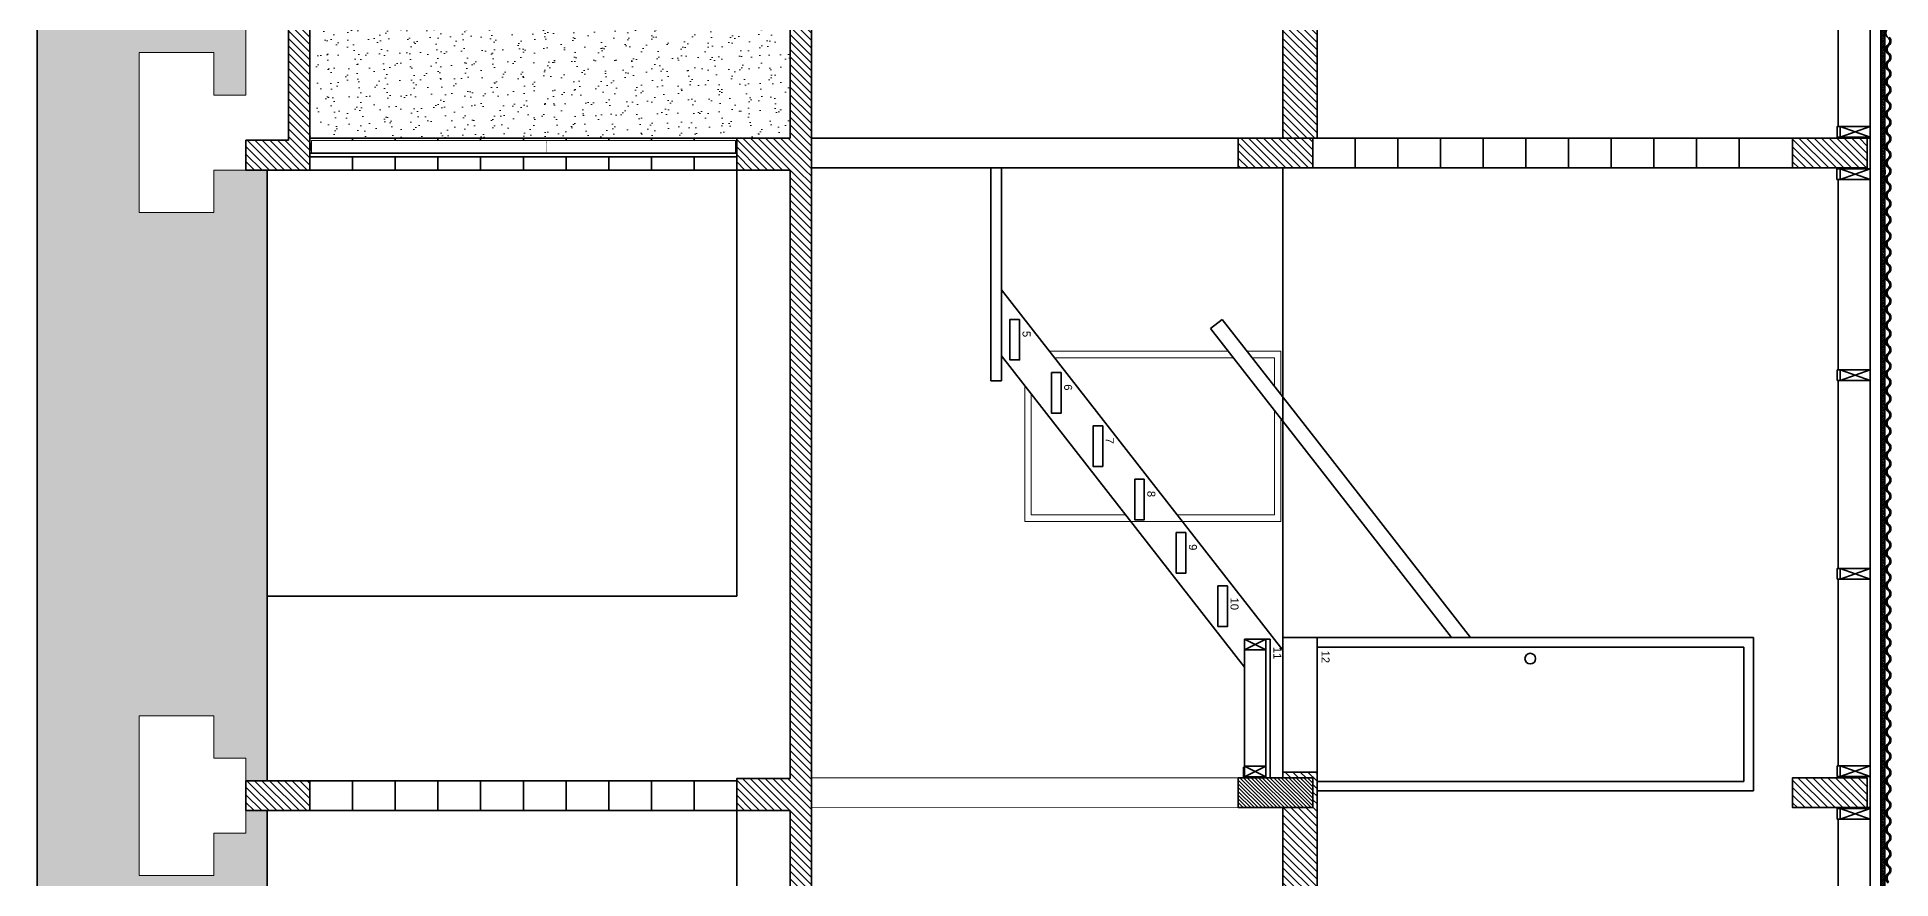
# Model space of a CAD drawing. Header units: inches. Extents: x -3567 to 1, y 2259 to 4439.
# Drawn here: x -883 to -14, y 3315 to 3710 of the extents above; entities that cross this region are included whole.
import ezdxf

# ---------------------------------------------------------------- set-up
doc = ezdxf.new("R2010")
doc.units = ezdxf.units.IN
doc.header["$MEASUREMENT"] = 0
for name, color, linetype, lineweight in [('A-ANNO-SYMB', 3, 'Continuous', 18), ('A-ANNO-TEXT', 3, 'Continuous', 18), ('A-ELEV-MBE1', 7, 'Continuous', 35), ('A-ELEV-PATT', 8, 'Continuous', 18), ('A-SECT-MCUT', 7, 'Continuous', 35), ('A-SECT-PATT', 8, 'Continuous', 18)]:
    doc.layers.add(name, color=color, linetype=linetype, lineweight=lineweight)
doc.styles.add('E-ARIAL', font='Arial.ttf')
pattern_1 = [(315, (-883.254, 4438.842), (1.767767, 1.767767), [])]
pattern_2 = [(270, (-1164.8266, 9146.234), (6.25, -3.125), [0, -6.25])]
pattern_3 = [(315, (-3212.5566, 4430.4461), (1.767767, 1.767767), [])]

msp = doc.modelspace()

# ---------------------------------------------------------------- hatches: boundary and pattern name
at = {"layer": 'A-SECT-MCUT'}
h = msp.add_hatch(dxfattribs=at)
h.set_pattern_fill('ANSI31', color=256, scale=20, angle=270)
h.set_pattern_definition(pattern_3)
h.paths.add_polyline_path([(-299.32, 3662.52), (-283.34, 3662.52), (-283.33, 3964.49), (-299.33, 3964.49), (-299.32, 3961.77), (-285.28, 3961.77), (-285.28, 3947.77), (-299.32, 3947.77)])
h = msp.add_hatch(dxfattribs=at)
h.set_pattern_fill('ANSI31', color=256, scale=20, angle=270)
h.set_pattern_definition(pattern_3)
h.paths.add_polyline_path([(-299.32, 3062.27), (-285.28, 3062.27), (-283.34, 3062.27), (-283.33, 3365.24), (-299.32, 3365.24), (-299.32, 3362.52), (-285.28, 3362.52), (-285.28, 3348.52), (-299.32, 3348.52)])
at = {"layer": 'A-SECT-PATT'}
h = msp.add_hatch(dxfattribs=at)
h.set_pattern_fill('DOTS', color=256, scale=100, angle=270, style=0)
h.set_pattern_definition(pattern_2)
h.paths.add_polyline_path([(-800.34, 3702.6), (-800.34, 3682.69), (-785.34, 3682.69), (-785.34, 3936.68), (-800.34, 3936.68), (-800.34, 3916.76), (-835.34, 3916.76), (-835.34, 3991.76), (-800.34, 3991.76), (-800.34, 3971.85), (-785.34, 3971.85), (-785.34, 4226.46), (-800.34, 4226.46), (-800.34, 4206.55), (-835.34, 4206.55), (-835.34, 4281.55), (-800.34, 4281.55), (-800.34, 4261.63), (-785.34, 4261.63), (-785.34, 4261.77), (-775.34, 4261.77), (-775.34, 4438.84), (-883.25, 4438.84), (-883.25, 3391.66), (-835.34, 3391.66), (-800.34, 3391.66), (-800.34, 3371.74), (-785.34, 3371.74), (-785.34, 3361.16), (-775.34, 3361.16), (-775.34, 3647.52), (-785.34, 3647.52), (-800.34, 3647.52), (-800.34, 3627.6), (-835.34, 3627.6), (-835.34, 3702.6)])
h = msp.add_hatch(dxfattribs=at)
h.set_pattern_fill('ANSI31', color=256, scale=20, angle=270, style=0)
h.set_pattern_definition(pattern_1)
h.paths.add_polyline_path([(-755.34, 3647.52), (-755.34, 3661.52), (-755.34, 3946.76), (-755.34, 3961.68), (-755.34, 4247.77), (-755.34, 4261.77), (-785.34, 4261.77), (-785.34, 4247.77), (-765.34, 4247.77), (-765.34, 3961.68), (-785.34, 3961.68), (-785.34, 3946.76), (-765.34, 3946.76), (-765.34, 3661.52), (-785.34, 3661.52), (-785.34, 3647.52)])
h = msp.add_hatch(dxfattribs=at)
h.set_pattern_fill('ANSI31', color=256, scale=20, angle=270, style=0)
h.set_pattern_definition(pattern_1)
h.paths.add_polyline_path([(-530.34, 4247.77), (-530.34, 3961.76), (-555.34, 3961.76), (-555.34, 3946.76), (-530.34, 3946.76), (-530.34, 3662.52), (-555.34, 3662.52), (-555.34, 3647.52), (-520.34, 3647.52), (-520.34, 3662.52), (-520.34, 4128.07), (-520.34, 4261.77), (-555.34, 4261.77), (-555.34, 4247.77)])
h = msp.add_hatch(dxfattribs=at)
h.set_pattern_fill('ANSI31', color=256, scale=5, angle=270)
h.set_pattern_definition([(315, (-2271.4337, 6818.8391), (0.44194174, 0.44194174), [])])
h.paths.add_polyline_path([(-18.62, 2448.27), (-17.12, 2448.27), (-17.12, 2748.31), (-17.12, 4261.77), (-18.62, 4261.77)])
h = msp.add_hatch(dxfattribs=at)
h.set_pattern_fill('AR-SAND', color=256, scale=5, angle=270, style=0)
h.set_pattern_definition([(307.5, (-883.254, 4438.842), (9.63412, 0.31497), [0, -7.6, 0, -8.5, 0, -8.125]), (277.5, (-883.254, 4438.842), (14.11073, -8.84888), [0, -4.1, 0, -6.85, 0, -2.625]), (237.5, (-883.254, 4444.992), (0.028295, -15.57071), [0, -2.5, 0, -9, 0, -11.75]), (227.5, (-883.254, 4444.992), (4.38838, -15.03063), [0, -1.25, 0, -5.9, 0, -6.75])])
h.paths.add_polyline_path([(-575.34, 3662.52), (-555.34, 3662.52), (-530.34, 3662.52), (-530.34, 3795.77), (-755.34, 3795.77), (-755.34, 3790.27), (-754.96, 3790.27), (-550.46, 3790.27), (-550.46, 3718.27), (-754.96, 3718.27), (-755.34, 3718.27), (-755.34, 3662.52), (-735.34, 3662.52), (-715.34, 3662.52), (-695.34, 3662.52), (-675.34, 3662.52), (-655.34, 3662.52), (-635.34, 3662.52), (-615.34, 3662.52)])
h = msp.add_hatch(dxfattribs=at)
h.set_pattern_fill('ANSI31', color=256, scale=20, angle=270, style=0)
h.set_pattern_definition(pattern_1)
h.paths.add_polyline_path([(-25.43, 3648.52), (-25.43, 3662.52), (-60.43, 3662.52), (-60.43, 3648.52)])
h.paths.add_polyline_path([(-285.28, 3648.52), (-285.28, 3662.52), (-320.28, 3662.52), (-320.28, 3648.52)])
h.paths.add_polyline_path([(-285.28, 3348.52), (-285.28, 3362.52), (-320.28, 3362.52), (-320.28, 3348.52)])
h.paths.add_polyline_path([(-25.43, 3348.55), (-25.43, 3362.55), (-60.43, 3362.55), (-60.43, 3348.55)])
h = msp.add_hatch(dxfattribs=at)
h.set_pattern_fill('ANSI31', color=256, scale=20, angle=270, style=0)
h.set_pattern_definition(pattern_1)
h.paths.add_polyline_path([(-520.34, 3047.27), (-520.34, 3062.27), (-520.34, 3647.52), (-530.34, 3647.52), (-530.34, 3362.16), (-555.34, 3362.16), (-555.34, 3347.16), (-530.34, 3347.16), (-530.34, 3062.27), (-555.34, 3062.27), (-555.34, 3047.27)])
h = msp.add_hatch(dxfattribs=at)
h.set_pattern_fill('DOTS', color=256, scale=100, angle=270, style=0)
h.set_pattern_definition(pattern_2)
h.paths.add_polyline_path([(-775.34, 2259.4), (-775.34, 2448.27), (-785.34, 2448.27), (-800.34, 2448.27), (-800.34, 2428.35), (-835.34, 2428.35), (-835.34, 2503.35), (-800.34, 2503.35), (-800.34, 2483.44), (-785.34, 2483.44), (-785.34, 2736.69), (-800.34, 2736.69), (-800.34, 2716.77), (-835.34, 2716.77), (-835.34, 2791.77), (-800.34, 2791.77), (-800.34, 2771.85), (-785.34, 2771.85), (-785.34, 3026.1), (-800.34, 3026.1), (-800.34, 3006.19), (-835.34, 3006.19), (-835.34, 3081.19), (-800.34, 3081.19), (-800.34, 3061.27), (-785.34, 3061.27), (-775.34, 3061.27), (-775.34, 3347.16), (-785.34, 3347.16), (-785.34, 3336.57), (-800.34, 3336.57), (-800.34, 3316.66), (-835.34, 3316.66), (-835.34, 3391.66), (-883.25, 3391.66), (-883.25, 2259.4)])
h = msp.add_hatch(dxfattribs=at)
h.set_pattern_fill('STEEL', color=256, scale=2, angle=360, style=0)
h.set_pattern_definition([(135, (-3756.12821, -3130.84635), (0.176776695, 0.176776695), []), (135, (-3756.12821, -3130.72135), (0.176776695, 0.176776695), [])])
h.paths.add_polyline_path([(-317.78, 3367.52), (-317.28, 3367.52), (-317.28, 3363.02), (-312.78, 3363.02), (-312.78, 3362.52), (-317.78, 3362.52)])
h = msp.add_hatch(dxfattribs=at)
h.set_pattern_fill('ANSI31', color=256, scale=20, angle=270, style=0)
h.set_pattern_definition(pattern_1)
h.paths.add_polyline_path([(-755.34, 3347.16), (-755.34, 3361.16), (-785.34, 3361.16), (-785.34, 3347.16)])
h = msp.add_hatch(dxfattribs=at)
h.set_pattern_fill('ANSI31', color=256, scale=20, angle=270, style=0)
h.set_pattern_definition([(315, (-883.254, 3839.5915), (1.767767, 1.767767), [])])
h.paths.add_polyline_path([(-285.28, 3348.52), (-285.28, 3362.52), (-320.28, 3362.52), (-320.28, 3348.52)])

# ---------------------------------------------------------------- linework, layer by layer
at = {"layer": 'A-ANNO-SYMB', "ltscale": 0.003}
for p, q in [((-785.34, 3936.68), (-785.34, 3682.69)), ((-800.34, 3702.6), (-835.34, 3702.6)), ((-835.34, 3627.6), (-835.34, 3702.6)), ((-800.34, 3682.69), (-800.34, 3702.6)), ((-785.34, 3682.69), (-800.34, 3682.69)), ((-800.34, 3627.6), (-800.34, 3647.52)), ((-785.34, 3647.52), (-800.34, 3647.52)), ((-800.34, 3627.6), (-835.34, 3627.6)), ((-800.34, 3391.66), (-835.34, 3391.66)), ((-835.34, 3316.66), (-835.34, 3391.66)), ((-800.34, 3371.74), (-800.34, 3391.66)), ((-785.34, 3371.74), (-800.34, 3371.74)), ((-785.34, 3361.16), (-785.34, 3371.74)), ((-785.34, 3336.57), (-785.34, 3347.16)), ((-800.34, 3316.66), (-800.34, 3336.57)), ((-785.34, 3336.57), (-800.34, 3336.57)), ((-800.34, 3316.66), (-835.34, 3316.66))]:
    msp.add_line(p, q, dxfattribs=at)
at = {"layer": 'A-ANNO-SYMB'}
for p, q in [((-555.84, 3661.33), (-754.67, 3661.33)), ((-754.67, 3655.68), (-754.67, 3661.33)), ((-555.84, 3655.68), (-555.84, 3661.33)), ((-555.84, 3655.68), (-754.67, 3655.68))]:
    msp.add_line(p, q, dxfattribs=at)
at = {"layer": 'A-ELEV-MBE1'}
for p, q in [((-883.25, 4438.84), (-883.25, 2259.4)), ((-283.34, 3662.52), (-283.32, 4027.59)), ((-24.09, 3961.78), (-24.09, 3647.84)), ((-19.09, 3961.81), (-19.09, 3647.84)), ((-18.62, 3961.81), (-18.62, 3647.84)), ((-17.12, 3961.81), (-17.12, 3647.84)), ((-299.32, 3947.77), (-299.32, 3662.52)), ((-39.08, 3754.99), (-39.08, 3668)), ((-15.24, 3683.23), (-15.56, 3683.62)), ((-15.24, 3679.42), (-15.56, 3679.03)), ((-755.34, 3662.52), (-735.34, 3662.52)), ((-735.34, 3662.52), (-715.34, 3662.52)), ((-735.34, 3662.52), (-735.34, 3661.33)), ((-735.34, 3662.33), (-735.34, 3662.52)), ((-715.34, 3662.52), (-695.34, 3662.52)), ((-715.34, 3662.52), (-715.34, 3661.33)), ((-715.34, 3662.33), (-715.34, 3662.52)), ((-695.34, 3662.52), (-675.34, 3662.52)), ((-695.34, 3662.52), (-695.34, 3661.33)), ((-695.34, 3662.33), (-695.34, 3662.52)), ((-675.34, 3662.52), (-655.34, 3662.52)), ((-675.34, 3662.52), (-675.34, 3661.33)), ((-675.34, 3662.33), (-675.34, 3662.52)), ((-655.34, 3662.52), (-635.34, 3662.52)), ((-655.34, 3662.52), (-655.34, 3661.33)), ((-655.34, 3662.33), (-655.34, 3662.52)), ((-635.34, 3662.52), (-615.34, 3662.52)), ((-635.34, 3662.52), (-635.34, 3661.33)), ((-635.34, 3662.33), (-635.34, 3662.52)), ((-615.34, 3662.52), (-575.34, 3662.52)), ((-615.34, 3662.52), (-615.34, 3661.33)), ((-615.34, 3662.33), (-615.34, 3662.52)), ((-595.34, 3662.52), (-595.34, 3662.33)), ((-595.34, 3662.52), (-575.34, 3662.52)), ((-595.34, 3661.33), (-595.34, 3662.52)), ((-575.34, 3662.52), (-555.34, 3662.52)), ((-575.34, 3662.52), (-575.34, 3662.33)), ((-575.34, 3661.33), (-575.34, 3662.52)), ((-555.34, 3661.52), (-555.34, 3661.52)), ((-555.34, 3661.52), (-555.34, 3661.33)), ((-555.34, 3661.33), (-555.34, 3661.52)), ((-60.43, 3662.52), (-520.34, 3662.52)), ((-39.48, 3662.52), (-24.09, 3662.52)), ((-24.09, 3662.52), (-24.09, 3348.55)), ((-19.09, 3662.52), (-19.09, 3348.55)), ((-18.62, 3662.52), (-18.62, 3348.62)), ((-17.12, 3662.52), (-17.12, 3348.55)), ((-735.34, 3647.52), (-735.34, 3653.7)), ((-735.34, 3653.7), (-735.34, 3647.52)), ((-715.34, 3647.52), (-715.34, 3653.7)), ((-715.34, 3653.7), (-715.34, 3647.52)), ((-695.34, 3647.52), (-695.34, 3653.7)), ((-695.34, 3653.7), (-695.34, 3647.52)), ((-675.34, 3647.52), (-675.34, 3653.7)), ((-675.34, 3653.7), (-675.34, 3647.52)), ((-655.34, 3647.52), (-655.34, 3653.7)), ((-655.34, 3653.7), (-655.34, 3647.52)), ((-635.34, 3647.52), (-635.34, 3653.7)), ((-635.34, 3653.7), (-635.34, 3647.52)), ((-615.34, 3647.52), (-615.34, 3653.7)), ((-615.34, 3653.7), (-615.34, 3647.52)), ((-595.34, 3647.52), (-595.34, 3653.7)), ((-595.34, 3653.7), (-595.34, 3647.52)), ((-575.34, 3647.52), (-575.34, 3653.7)), ((-575.34, 3653.7), (-575.34, 3647.52)), ((-555.34, 3647.52), (-555.34, 3653.7)), ((-555.34, 3653.7), (-555.34, 3647.52)), ((-775.34, 3361.16), (-775.34, 3647.52)), ((-735.34, 3647.52), (-755.34, 3647.52)), ((-715.34, 3647.52), (-735.34, 3647.52)), ((-695.34, 3647.52), (-715.34, 3647.52)), ((-675.34, 3647.52), (-695.34, 3647.52)), ((-655.34, 3647.52), (-675.34, 3647.52)), ((-635.34, 3647.52), (-655.34, 3647.52)), ((-615.34, 3647.52), (-635.34, 3647.52)), ((-595.34, 3647.52), (-615.34, 3647.52)), ((-575.34, 3647.52), (-595.34, 3647.52)), ((-555.34, 3647.52), (-575.34, 3647.52)), ((-555.34, 3647.52), (-555.34, 3447.77)), ((-60.43, 3648.52), (-520.34, 3648.52)), ((-436.19, 3648.52), (-436.19, 3548.73)), ((-431.19, 3648.52), (-431.19, 3548.73)), ((-299.34, 3648.52), (-299.33, 3541.05)), ((-299.32, 3648.52), (-299.32, 3362.52)), ((-38.1, 3643.05), (-39.65, 3643.05)), ((-39.08, 3643.05), (-39.08, 3553.84)), ((-17.11, 3645.8), (-17.11, 3647.6)), ((-431.19, 3591.36), (-299.33, 3422.31)), ((-15.24, 3584.17), (-15.56, 3584.56)), ((-15.24, 3580.36), (-15.56, 3579.97)), ((-327.78, 3577.52), (-333.29, 3573.21)), ((-333.29, 3573.21), (-283.34, 3509.17)), ((-327.78, 3577.52), (-283.34, 3520.55)), ((-431.19, 3560.47), (-317.28, 3414.43)), ((-436.19, 3548.73), (-431.19, 3548.73)), ((-39.08, 3548.84), (-39.08, 3460.7)), ((-299.33, 3529.67), (-299.32, 3362.53)), ((-283.34, 3520.55), (-211.42, 3428.34)), ((-283.34, 3509.17), (-220.3, 3428.34)), ((-15.24, 3477.42), (-15.56, 3477.81)), ((-15.24, 3473.61), (-15.56, 3473.23)), ((-39.08, 3455.7), (-39.08, 3368.08)), ((-555.34, 3447.77), (-775.34, 3447.77)), ((-305.28, 3427.52), (-307.28, 3427.52)), ((-283.32, 3428.34), (-299.33, 3428.34)), ((-283.34, 3062.27), (-283.32, 3428.34)), ((-83.32, 3423.84), (-283.34, 3423.84)), ((-283.32, 3428.34), (-211.42, 3428.34)), ((-211.42, 3428.34), (-78.82, 3428.34)), ((-83.32, 3423.84), (-83.32, 3360.84)), ((-78.82, 3356.34), (-78.82, 3428.34)), ((-317.28, 3414.43), (-317.28, 3362.52)), ((-307.28, 3401.61), (-307.28, 3362.52)), ((-305.32, 3362.52), (-305.32, 3399.11)), ((-305.28, 3399.05), (-305.28, 3362.52)), ((-317.14, 3363.02), (-307.28, 3363.03)), ((-283.33, 3365.24), (-299.33, 3365.24)), ((-39.48, 3363.08), (-24.09, 3363.08)), ((-83.32, 3360.84), (-283.34, 3360.84)), ((-78.82, 3356.34), (-283.34, 3356.34)), ((-24.09, 3362.53), (-24.09, 3048.59)), ((-775.34, 3061.27), (-775.34, 3347.16)), ((-555.34, 3347.16), (-555.34, 3047.27)), ((-299.32, 3348.52), (-299.32, 3062.27)), ((-299.32, 3348.52), (-299.32, 3062.27)), ((-19.09, 3348.55), (-19.09, 3034.59)), ((-18.62, 3348.62), (-18.62, 3034.59)), ((-17.12, 3348.55), (-17.12, 3034.59)), ((-39.08, 3343.08), (-39.08, 3253.87))]:
    msp.add_line(p, q, dxfattribs=at)
at = {"layer": 'A-ELEV-MBE1', "ltscale": 0.03}
for p, q in [((-317.28, 3427.52), (-317.28, 3414.43)), ((-307.28, 3422.52), (-317.28, 3427.52)), ((-307.28, 3427.52), (-317.28, 3422.52)), ((-307.28, 3427.52), (-307.28, 3401.61)), ((-305.28, 3427.52), (-305.28, 3399.05)), ((-307.3, 3368.03), (-317.3, 3363.03)), ((-307.28, 3363.03), (-317.28, 3368.03))]:
    msp.add_line(p, q, dxfattribs=at)
at = {"layer": 'A-ELEV-MBE1'}
for points in [[(-38.1, 3668), (-39.48, 3668), (-39.48, 3663), (-24.09, 3663)], [(-555.34, 3655.5), (-755.33, 3655.5)], [(-555.34, 3653.7), (-755.33, 3653.7)], [(-29.65, 3648.05), (-39.65, 3648.05), (-39.65, 3643.05)], [(-38.1, 3553.84), (-39.48, 3553.84), (-39.48, 3548.84), (-38.1, 3548.84)], [(-38.1, 3460.7), (-39.48, 3460.7), (-39.48, 3455.7), (-38.1, 3455.7)], [(-317.78, 3367.52), (-317.28, 3367.52), (-317.28, 3363.02), (-312.78, 3363.02), (-312.78, 3362.52)], [(-317.78, 3367.52), (-317.78, 3362.52), (-312.78, 3362.52)], [(-38.1, 3368.08), (-39.48, 3368.08), (-39.48, 3363.08), (-38.1, 3363.08)], [(-38.1, 3348.08), (-39.48, 3348.08), (-39.48, 3343.08), (-38.1, 3343.08)]]:
    msp.add_lwpolyline(points, dxfattribs=at)
at = {"layer": 'A-ELEV-MBE1', "const_width": 0.15}
for points in [[(-752.22, 3661.44), (-755.22, 3661.44), (-755.22, 3660.55), (-754.92, 3660.25), (-754.92, 3658.52), (-754.92, 3656.79), (-755.22, 3656.5), (-755.22, 3655.6), (-752.22, 3655.6)], [(-647.33, 3661.44), (-644.33, 3661.44), (-644.33, 3660.55), (-644.63, 3660.25), (-644.63, 3658.52), (-644.63, 3656.79), (-644.33, 3656.5), (-644.33, 3655.6), (-647.33, 3655.6)], [(-558.41, 3661.44), (-555.41, 3661.44), (-555.41, 3660.55), (-555.71, 3660.25), (-555.71, 3658.52), (-555.71, 3656.79), (-555.41, 3656.5), (-555.41, 3655.6), (-558.41, 3655.6)]]:
    msp.add_lwpolyline(points, dxfattribs=at)
at = {"layer": 'A-ELEV-MBE1', "ltscale": 0.03}
for points in [[(-422.78, 3577.52), (-422.78, 3558.52), (-427.28, 3558.52), (-427.28, 3577.52)], [(-403.28, 3552.52), (-403.28, 3533.52), (-407.78, 3533.52), (-407.78, 3552.52)], [(-383.78, 3527.52), (-383.78, 3508.52), (-388.28, 3508.52), (-388.28, 3527.52)], [(-364.28, 3502.52), (-364.28, 3483.52), (-368.78, 3483.52), (-368.78, 3502.52)], [(-344.78, 3477.52), (-344.78, 3458.52), (-349.28, 3458.52), (-349.28, 3477.52)], [(-325.28, 3452.52), (-325.28, 3433.52), (-329.78, 3433.52), (-329.78, 3452.52)]]:
    msp.add_lwpolyline(points, close=True, dxfattribs=at)
for points in [[(-317.28, 3427.52), (-307.28, 3427.52), (-307.28, 3422.52), (-317.28, 3422.52), (-317.28, 3427.52)], [(-317.28, 3368.03), (-307.28, 3368.03), (-307.28, 3363.03), (-317.28, 3363.03), (-317.28, 3368.03)]]:
    msp.add_lwpolyline(points, dxfattribs=at)
at = {"layer": 'A-ELEV-MBE1'}
msp.add_circle((-183.39, 3418.4), 2.5, dxfattribs=at)
for centre, radius, start, end in [((-13.68, 3711.8), 2.97, 129.42406, 230.57594), ((-13.68, 3704.18), 2.97, 129.42406, 230.57594), ((-13.68, 3704.18), 2.47, 129.42406, 230.57594), ((-16.81, 3707.99), 1.97, 309.42406, 50.57594), ((-16.81, 3700.37), 1.97, 309.42406, 50.57594), ((-16.81, 3707.99), 2.47, 309.42406, 50.57594), ((-16.81, 3700.37), 2.47, 309.42406, 50.57594), ((-13.68, 3696.56), 2.97, 129.42406, 230.57594), ((-13.68, 3696.56), 2.47, 129.42406, 230.57594), ((-16.81, 3692.75), 1.97, 309.42406, 50.57594), ((-16.81, 3692.75), 2.47, 309.42406, 50.57594), ((-13.68, 3688.94), 2.97, 129.42406, 230.57594), ((-13.68, 3688.94), 2.47, 129.42406, 230.57594), ((-16.81, 3685.13), 1.97, 309.42406, 50.57594), ((-16.81, 3685.13), 2.47, 309.42406, 50.57594), ((-13.68, 3681.32), 2.97, 129.42406, 230.57594), ((-13.68, 3681.32), 2.97, 129.42406, 230.57594), ((-13.68, 3673.7), 2.97, 129.42406, 230.57594), ((-13.68, 3681.32), 2.47, 129.42406, 230.57594), ((-13.68, 3681.32), 2.47, 129.42406, 230.57594), ((-13.68, 3673.7), 2.47, 129.42406, 230.57594), ((-16.81, 3677.51), 1.97, 309.42406, 50.57594), ((-16.81, 3677.51), 2.47, 309.42406, 50.57594), ((-13.68, 3666.08), 2.97, 129.42406, 230.57594), ((-13.68, 3666.08), 2.47, 129.42406, 230.57594), ((-16.81, 3669.89), 1.97, 309.42406, 50.57594), ((-16.81, 3669.89), 2.47, 309.42406, 50.57594), ((-13.68, 3658.46), 2.97, 129.42406, 230.57594), ((-13.68, 3658.46), 2.47, 129.42406, 230.57594), ((-16.81, 3662.27), 1.97, 309.42406, 50.57594), ((-16.81, 3662.27), 2.47, 309.42406, 50.57594), ((-13.68, 3650.84), 2.97, 129.42406, 230.57594), ((-13.68, 3650.84), 2.97, 129.42406, 230.57594), ((-13.68, 3650.84), 2.47, 129.42406, 230.57594), ((-13.68, 3650.84), 2.47, 129.42406, 230.57594), ((-16.81, 3654.65), 1.97, 309.42406, 50.57594), ((-16.81, 3654.65), 2.47, 309.42406, 50.57594), ((-13.68, 3643.22), 2.97, 129.42406, 230.57594), ((-13.68, 3643.22), 2.47, 129.42406, 230.57594), ((-16.81, 3647.03), 1.97, 309.42406, 50.57594), ((-16.81, 3647.03), 1.97, 309.42406, 50.57594), ((-16.81, 3639.41), 1.97, 309.42406, 50.57594), ((-16.81, 3647.03), 2.47, 309.42406, 50.57594), ((-16.81, 3647.03), 2.47, 309.42406, 50.57594), ((-16.81, 3639.41), 2.47, 309.42406, 50.57594), ((-13.68, 3635.6), 2.97, 129.42406, 230.57594), ((-13.68, 3635.6), 2.47, 129.42406, 230.57594), ((-16.81, 3631.79), 1.97, 309.42406, 50.57594), ((-16.81, 3631.79), 2.47, 309.42406, 50.57594), ((-13.68, 3627.98), 2.97, 129.42406, 230.57594), ((-13.68, 3627.98), 2.47, 129.42406, 230.57594), ((-16.81, 3624.17), 1.97, 309.42406, 50.57594), ((-16.81, 3624.17), 2.47, 309.42406, 50.57594), ((-13.68, 3620.36), 2.97, 129.42406, 230.57594), ((-13.68, 3612.74), 2.97, 129.42406, 230.57594), ((-13.68, 3620.36), 2.47, 129.42406, 230.57594), ((-16.81, 3616.55), 1.97, 309.42406, 50.57594), ((-16.81, 3616.55), 2.47, 309.42406, 50.57594), ((-13.68, 3605.12), 2.97, 129.42406, 230.57594), ((-13.68, 3612.74), 2.47, 129.42406, 230.57594), ((-13.68, 3605.12), 2.47, 129.42406, 230.57594), ((-16.81, 3608.93), 1.97, 309.42406, 50.57594), ((-16.81, 3608.93), 2.47, 309.42406, 50.57594), ((-13.68, 3597.5), 2.97, 129.42406, 230.57594), ((-13.68, 3597.5), 2.47, 129.42406, 230.57594), ((-16.81, 3601.31), 1.97, 309.42406, 50.57594), ((-16.81, 3601.31), 2.47, 309.42406, 50.57594), ((-13.68, 3589.88), 2.97, 129.42406, 230.57594), ((-13.68, 3589.88), 2.47, 129.42406, 230.57594), ((-16.81, 3593.69), 1.97, 309.42406, 50.57594), ((-16.81, 3593.69), 2.47, 309.42406, 50.57594), ((-13.68, 3582.26), 2.97, 129.42406, 230.57594), ((-13.68, 3582.26), 2.97, 129.42406, 230.57594), ((-13.68, 3582.26), 2.47, 129.42406, 230.57594), ((-13.68, 3582.26), 2.47, 129.42406, 230.57594), ((-16.81, 3586.07), 1.97, 309.42406, 50.57594), ((-16.81, 3578.45), 1.97, 309.42406, 50.57594), ((-16.81, 3586.07), 2.47, 309.42406, 50.57594), ((-16.81, 3578.45), 2.47, 309.42406, 50.57594), ((-13.68, 3574.64), 2.97, 129.42406, 230.57594), ((-13.68, 3574.64), 2.47, 129.42406, 230.57594), ((-16.81, 3570.83), 1.97, 309.42406, 50.57594), ((-16.81, 3570.83), 2.47, 309.42406, 50.57594), ((-13.68, 3567.02), 2.97, 129.42406, 230.57594), ((-13.68, 3567.02), 2.47, 129.42406, 230.57594), ((-16.81, 3563.21), 1.97, 309.42406, 50.57594), ((-16.81, 3563.21), 2.47, 309.42406, 50.57594), ((-13.68, 3559.4), 2.97, 129.42406, 230.57594), ((-13.68, 3551.78), 2.97, 129.42406, 230.57594), ((-13.68, 3559.4), 2.47, 129.42406, 230.57594), ((-16.81, 3555.59), 1.97, 309.42406, 50.57594), ((-16.81, 3555.59), 2.47, 309.42406, 50.57594), ((-13.68, 3544.1), 2.97, 129.42406, 230.57594), ((-13.68, 3551.78), 2.47, 129.42406, 230.57594), ((-13.68, 3544.1), 2.47, 129.42406, 230.57594), ((-16.81, 3547.97), 1.97, 309.42406, 50.57594), ((-16.81, 3547.97), 2.47, 309.42406, 50.57594), ((-13.68, 3536.48), 2.97, 129.42406, 230.57594), ((-13.68, 3536.48), 2.47, 129.42406, 230.57594), ((-16.81, 3540.29), 1.97, 309.42406, 50.57594), ((-16.81, 3540.29), 2.47, 309.42406, 50.57594), ((-13.68, 3528.86), 2.97, 129.42406, 230.57594), ((-13.68, 3528.86), 2.47, 129.42406, 230.57594), ((-16.81, 3532.67), 1.97, 309.42406, 50.57594), ((-16.81, 3532.67), 2.47, 309.42406, 50.57594), ((-13.68, 3521.24), 2.97, 129.42406, 230.57594), ((-13.68, 3521.24), 2.47, 129.42406, 230.57594), ((-16.81, 3525.05), 1.97, 309.42406, 50.57594), ((-16.81, 3525.05), 2.47, 309.42406, 50.57594), ((-16.81, 3517.43), 2.47, 309.42406, 50.57594), ((-13.68, 3513.62), 2.97, 129.42406, 230.57594), ((-13.68, 3513.62), 2.47, 129.42406, 230.57594), ((-16.81, 3517.43), 1.97, 309.42406, 50.57594), ((-16.81, 3509.81), 1.97, 309.42406, 50.57594), ((-16.81, 3509.81), 2.47, 309.42406, 50.57594), ((-13.68, 3506), 2.97, 129.42406, 230.57594), ((-13.68, 3506), 2.47, 129.42406, 230.57594), ((-16.81, 3502.19), 1.97, 309.42406, 50.57594), ((-16.81, 3502.19), 2.47, 309.42406, 50.57594), ((-13.68, 3498.38), 2.97, 129.42406, 230.57594), ((-13.68, 3490.76), 2.97, 129.42406, 230.57594), ((-13.68, 3498.38), 2.47, 129.42406, 230.57594), ((-16.81, 3494.57), 1.97, 309.42406, 50.57594), ((-16.81, 3494.57), 2.47, 309.42406, 50.57594), ((-13.68, 3483.14), 2.97, 129.42406, 230.57594), ((-13.68, 3490.76), 2.47, 129.42406, 230.57594), ((-13.68, 3483.14), 2.47, 129.42406, 230.57594), ((-16.81, 3486.95), 1.97, 309.42406, 50.57594), ((-16.81, 3486.95), 2.47, 309.42406, 50.57594), ((-13.68, 3475.52), 2.97, 129.42406, 230.57594), ((-13.68, 3475.52), 2.97, 129.42406, 230.57594), ((-13.68, 3475.52), 2.47, 129.42406, 230.57594), ((-13.68, 3475.52), 2.47, 129.42406, 230.57594), ((-16.81, 3479.33), 1.97, 309.42406, 50.57594), ((-16.81, 3479.33), 2.47, 309.42406, 50.57594), ((-13.68, 3467.9), 2.97, 129.42406, 230.57594), ((-13.68, 3467.9), 2.47, 129.42406, 230.57594), ((-16.81, 3471.71), 1.97, 309.42406, 50.57594), ((-16.81, 3471.71), 2.47, 309.42406, 50.57594), ((-13.68, 3460.28), 2.97, 129.42406, 230.57594), ((-13.68, 3460.28), 2.47, 129.42406, 230.57594), ((-16.81, 3464.09), 1.97, 309.42406, 50.57594), ((-16.81, 3464.09), 2.47, 309.42406, 50.57594), ((-16.81, 3456.47), 2.47, 309.42406, 50.57594), ((-13.68, 3452.66), 2.97, 129.42406, 230.57594), ((-13.68, 3452.66), 2.47, 129.42406, 230.57594), ((-16.81, 3456.47), 1.97, 309.42406, 50.57594), ((-16.81, 3448.85), 1.97, 309.42406, 50.57594), ((-16.81, 3448.85), 2.47, 309.42406, 50.57594), ((-13.68, 3445.04), 2.97, 129.42406, 230.57594), ((-13.68, 3445.04), 2.47, 129.42406, 230.57594), ((-16.81, 3441.23), 1.97, 309.42406, 50.57594), ((-16.81, 3441.23), 2.47, 309.42406, 50.57594), ((-13.68, 3437.35), 2.97, 129.42406, 230.57594), ((-13.68, 3437.35), 2.47, 129.42406, 230.57594), ((-16.81, 3433.54), 1.97, 309.42406, 50.57594), ((-16.81, 3433.54), 2.47, 309.42406, 50.57594), ((-13.68, 3429.73), 2.97, 129.42406, 230.57594), ((-13.68, 3422.11), 2.97, 129.42406, 230.57594), ((-13.68, 3429.73), 2.47, 129.42406, 230.57594), ((-13.68, 3422.11), 2.47, 129.42406, 230.57594), ((-16.81, 3425.92), 1.97, 309.42406, 50.57594), ((-16.81, 3425.92), 2.47, 309.42406, 50.57594), ((-13.68, 3414.49), 2.97, 129.42406, 230.57594), ((-13.68, 3414.49), 2.47, 129.42406, 230.57594), ((-16.81, 3418.3), 1.97, 309.42406, 50.57594), ((-16.81, 3418.3), 2.47, 309.42406, 50.57594), ((-13.68, 3406.87), 2.97, 129.42406, 230.57594), ((-13.68, 3406.87), 2.47, 129.42406, 230.57594), ((-16.81, 3410.68), 1.97, 309.42406, 50.57594), ((-16.81, 3410.68), 2.47, 309.42406, 50.57594), ((-13.68, 3399.25), 2.97, 129.42406, 230.57594), ((-13.68, 3399.25), 2.47, 129.42406, 230.57594), ((-16.81, 3403.06), 1.97, 309.42406, 50.57594), ((-16.81, 3403.06), 2.47, 309.42406, 50.57594), ((-13.68, 3391.63), 2.97, 129.42406, 230.57594), ((-13.68, 3391.63), 2.47, 129.42406, 230.57594), ((-16.81, 3395.44), 1.97, 309.42406, 50.57594), ((-16.81, 3387.82), 1.97, 309.42406, 50.57594), ((-16.81, 3395.44), 2.47, 309.42406, 50.57594), ((-16.81, 3387.82), 2.47, 309.42406, 50.57594), ((-13.68, 3384.01), 2.97, 129.42406, 230.57594), ((-13.68, 3384.01), 2.47, 129.42406, 230.57594), ((-16.81, 3380.2), 1.97, 309.42406, 50.57594), ((-16.81, 3380.2), 2.47, 309.42406, 50.57594), ((-13.68, 3376.39), 2.97, 129.42406, 230.57594), ((-13.68, 3376.39), 2.47, 129.42406, 230.57594), ((-16.81, 3372.58), 1.97, 309.42406, 50.57594), ((-16.81, 3372.58), 2.47, 309.42406, 50.57594), ((-13.68, 3368.77), 2.97, 129.42406, 230.57594), ((-13.68, 3368.77), 2.97, 129.42406, 230.57594), ((-13.68, 3361.15), 2.97, 129.42406, 230.57594), ((-13.68, 3361.15), 2.97, 129.42406, 230.57594), ((-13.68, 3368.77), 2.47, 129.42406, 230.57594), ((-13.68, 3368.77), 2.47, 129.42406, 230.57594), ((-13.68, 3361.15), 2.47, 129.42406, 230.57594), ((-13.68, 3361.15), 2.47, 129.42406, 230.57594), ((-16.81, 3364.96), 1.97, 309.42406, 50.57594), ((-16.81, 3364.96), 1.97, 309.42406, 50.57594), ((-16.81, 3364.96), 2.47, 309.42406, 50.57594), ((-16.81, 3364.96), 2.47, 309.42406, 50.57594), ((-13.68, 3353.53), 2.97, 129.42406, 230.57594), ((-13.68, 3353.53), 2.47, 129.42406, 230.57594), ((-13.68, 3353.53), 2.47, 129.42406, 230.57594), ((-16.81, 3357.34), 1.97, 309.42406, 50.57594), ((-16.81, 3357.34), 2.47, 309.42406, 50.57594), ((-13.68, 3345.91), 2.97, 129.42406, 230.57594), ((-13.68, 3345.91), 2.47, 129.42406, 230.57594), ((-16.81, 3349.72), 1.97, 309.42406, 50.57594), ((-16.81, 3349.72), 2.47, 309.42406, 50.57594), ((-13.68, 3338.29), 2.97, 129.42406, 230.57594), ((-13.68, 3338.29), 2.47, 129.42406, 230.57594), ((-16.81, 3342.1), 1.97, 309.42406, 50.57594), ((-16.81, 3342.1), 2.47, 309.42406, 50.57594), ((-13.68, 3330.67), 2.97, 129.42406, 230.57594), ((-13.68, 3330.67), 2.47, 129.42406, 230.57594), ((-16.81, 3334.48), 1.97, 309.42406, 50.57594), ((-16.81, 3326.86), 1.97, 309.42406, 50.57594), ((-16.81, 3334.48), 2.47, 309.42406, 50.57594), ((-16.81, 3326.86), 2.47, 309.42406, 50.57594), ((-13.68, 3323.05), 2.97, 129.42406, 230.57594), ((-13.68, 3323.05), 2.47, 129.42406, 230.57594), ((-16.81, 3319.24), 1.97, 309.42406, 50.57594), ((-16.81, 3319.24), 2.47, 309.42406, 50.57594), ((-13.68, 3315.43), 2.97, 129.42406, 230.57594), ((-13.68, 3315.43), 2.47, 129.42406, 230.57594)]:
    msp.add_arc(centre, radius, start, end, dxfattribs=at)
at = {"layer": 'A-ELEV-PATT'}
for p, q in [((-324.96, 3562.52), (-408.69, 3562.52)), ((-406.35, 3559.52), (-322.62, 3559.52)), ((-305.32, 3562.52), (-316.08, 3562.52)), ((-316.08, 3562.52), (-300.28, 3562.52)), ((-313.74, 3559.52), (-303.28, 3559.52)), ((-303.28, 3559.52), (-303.28, 3546.11)), ((-300.28, 3542.26), (-300.28, 3562.52)), ((-420.28, 3482.77), (-420.28, 3546.48)), ((-417.34, 3542.72), (-417.34, 3485.77)), ((-420.34, 3482.77), (-420.34, 3531.08)), ((-303.28, 3534.73), (-303.28, 3485.77)), ((-300.28, 3482.77), (-300.28, 3530.88)), ((-417.34, 3485.77), (-417.34, 3524.51)), ((-417.34, 3485.77), (-372.92, 3485.77)), ((-348.82, 3485.77), (-303.28, 3485.77)), ((-420.34, 3482.77), (-373.05, 3482.77)), ((-420.28, 3482.77), (-300.28, 3482.77)), ((-341.37, 3482.77), (-305.32, 3482.77)), ((-320.28, 3362.52), (-520.34, 3362.51)), ((-320.28, 3348.52), (-520.34, 3348.51))]:
    msp.add_line(p, q, dxfattribs=at)
at = {"layer": 'A-SECT-MCUT'}
for p, q in [((-520.34, 4128.07), (-520.34, 2448.27)), ((-765.34, 3946.76), (-765.34, 3661.52)), ((-755.34, 3946.76), (-755.34, 3661.52)), ((-530.34, 3946.76), (-530.34, 3662.52)), ((-24.09, 3668), (-38.1, 3668)), ((-38.1, 3668), (-38.1, 3663)), ((-24.09, 3668), (-38.1, 3663)), ((-24.09, 3663), (-38.1, 3668)), ((-24.09, 3667.36), (-24.09, 3662.36)), ((-785.34, 3647.52), (-785.34, 3661.52)), ((-785.34, 3661.52), (-765.34, 3661.52)), ((-755.34, 3661.52), (-755.34, 3647.52)), ((-755.34, 3647.52), (-785.34, 3647.52)), ((-530.34, 3647.52), (-530.34, 3362.16)), ((-24.09, 3648.05), (-38.1, 3648.05)), ((-38.1, 3648.05), (-38.1, 3643.05)), ((-24.09, 3648.05), (-38.1, 3643.05)), ((-24.09, 3643.05), (-38.1, 3648.05)), ((-24.09, 3643.05), (-38.1, 3643.05)), ((-24.09, 3648.05), (-24.09, 3643.05)), ((-24.09, 3553.84), (-38.1, 3553.84)), ((-38.1, 3553.84), (-38.1, 3548.84)), ((-24.09, 3553.84), (-38.1, 3548.84)), ((-24.09, 3548.84), (-38.1, 3553.84)), ((-24.09, 3548.84), (-38.1, 3548.84)), ((-24.09, 3553.84), (-24.09, 3548.84)), ((-24.09, 3460.7), (-38.1, 3460.7)), ((-38.1, 3460.7), (-38.1, 3455.7)), ((-24.09, 3460.7), (-38.1, 3455.7)), ((-24.09, 3455.7), (-38.1, 3460.7)), ((-24.09, 3460.7), (-24.09, 3455.7)), ((-24.09, 3455.7), (-38.1, 3455.7)), ((-24.09, 3368.08), (-38.1, 3368.08)), ((-38.1, 3368.08), (-38.1, 3363.08)), ((-24.09, 3368.08), (-38.1, 3363.08)), ((-24.09, 3363.08), (-38.1, 3368.08)), ((-24.09, 3363.08), (-38.1, 3363.08)), ((-24.09, 3368.08), (-24.09, 3363.08)), ((-530.34, 3347.16), (-530.34, 3062.27)), ((-24.09, 3348.08), (-38.1, 3348.08)), ((-38.1, 3348.08), (-38.1, 3343.08)), ((-24.09, 3348.08), (-38.1, 3343.08)), ((-24.09, 3343.08), (-38.1, 3348.08)), ((-24.09, 3348.55), (-25.43, 3348.55)), ((-24.09, 3348.55), (-24.09, 3348.08)), ((-24.09, 3343.08), (-38.1, 3343.08))]:
    msp.add_line(p, q, dxfattribs=at)
for points in [[(-17.12, 4261.77), (-18.62, 4261.77), (-18.62, 2448.27), (-17.12, 2448.27)], [(-285.28, 3662.52), (-285.28, 3648.52), (-320.28, 3648.52), (-320.28, 3662.52)], [(-265.41, 3662.52), (-265.41, 3648.52), (-285.28, 3648.52), (-285.28, 3662.52)], [(-245.41, 3662.52), (-245.41, 3648.52), (-265.41, 3648.52), (-265.41, 3662.52)], [(-225.41, 3662.52), (-225.41, 3648.52), (-245.41, 3648.52), (-245.41, 3662.52)], [(-205.41, 3662.52), (-205.41, 3648.52), (-225.41, 3648.52), (-225.41, 3662.52)], [(-185.41, 3662.52), (-185.41, 3648.52), (-205.41, 3648.52), (-205.41, 3662.52)], [(-165.41, 3662.52), (-165.41, 3648.52), (-185.41, 3648.52), (-185.41, 3662.52)], [(-145.41, 3662.52), (-145.41, 3648.52), (-165.41, 3648.52), (-165.41, 3662.52)], [(-125.41, 3662.52), (-125.41, 3648.52), (-145.41, 3648.52), (-145.41, 3662.52)], [(-105.41, 3662.52), (-105.41, 3648.52), (-125.41, 3648.52), (-125.41, 3662.52)], [(-85.41, 3662.52), (-85.41, 3648.52), (-105.41, 3648.52), (-105.41, 3662.52)], [(-60.43, 3662.52), (-60.43, 3648.52), (-85.41, 3648.52), (-85.41, 3662.52)], [(-25.43, 3662.52), (-25.43, 3648.52), (-60.43, 3648.52), (-60.43, 3662.52)], [(-755.34, 3361.16), (-755.34, 3347.16), (-785.34, 3347.16), (-785.34, 3361.16)], [(-735.34, 3361.16), (-735.34, 3347.16), (-755.34, 3347.16), (-755.34, 3361.16)], [(-715.34, 3361.16), (-715.34, 3347.16), (-735.34, 3347.16), (-735.34, 3361.16)], [(-695.34, 3361.16), (-695.34, 3347.16), (-715.34, 3347.16), (-715.34, 3361.16)], [(-675.34, 3361.16), (-675.34, 3347.16), (-695.34, 3347.16), (-695.34, 3361.16)], [(-655.34, 3361.16), (-655.34, 3347.16), (-675.34, 3347.16), (-675.34, 3361.16)], [(-635.34, 3361.16), (-635.34, 3347.16), (-655.34, 3347.16), (-655.34, 3361.16)], [(-615.34, 3361.16), (-615.34, 3347.16), (-635.34, 3347.16), (-635.34, 3361.16)], [(-595.34, 3361.16), (-595.34, 3347.16), (-615.34, 3347.16), (-615.34, 3361.16)], [(-575.34, 3361.16), (-575.34, 3347.16), (-595.34, 3347.16), (-595.34, 3361.16)], [(-555.34, 3361.16), (-555.34, 3347.16), (-575.34, 3347.16), (-575.34, 3361.16)], [(-285.28, 3362.52), (-285.28, 3348.52), (-320.28, 3348.52), (-320.28, 3362.52)], [(-285.28, 3362.52), (-285.28, 3348.52), (-320.28, 3348.52), (-320.28, 3362.52)], [(-25.43, 3362.55), (-25.43, 3348.55), (-60.43, 3348.55), (-60.43, 3362.55)]]:
    msp.add_lwpolyline(points, close=True, dxfattribs=at)
for points in [[(-530.34, 3647.52), (-555.34, 3647.52), (-555.34, 3662.52), (-530.34, 3662.52)], [(-520.34, 3662.52), (-520.34, 3647.52)], [(-785.34, 3361.16), (-755.34, 3361.16), (-755.34, 3347.16), (-785.34, 3347.16)], [(-530.34, 3347.16), (-555.34, 3347.16), (-555.34, 3362.16), (-530.34, 3362.16)], [(-520.34, 3362.16), (-520.34, 3347.16)]]:
    msp.add_lwpolyline(points, dxfattribs=at)

# ---------------------------------------------------------------- texts
at = {"layer": 'A-ANNO-TEXT', "style": 'E-ARIAL'}
for s, p in [('5', (-421.37, 3572.08)), ('6', (-401.87, 3547.08)), ('7', (-382.37, 3522.08)), ('8', (-362.87, 3497.08)), ('9', (-343.37, 3472.08)), ('10', (-323.87, 3447.04)), ('11', (-303.81, 3423.92)), ('12', (-281.2, 3422.15))]:
    msp.add_text(s, height=3.75, rotation=270, dxfattribs=at).set_placement(p)

doc.saveas('drawing.dxf')
